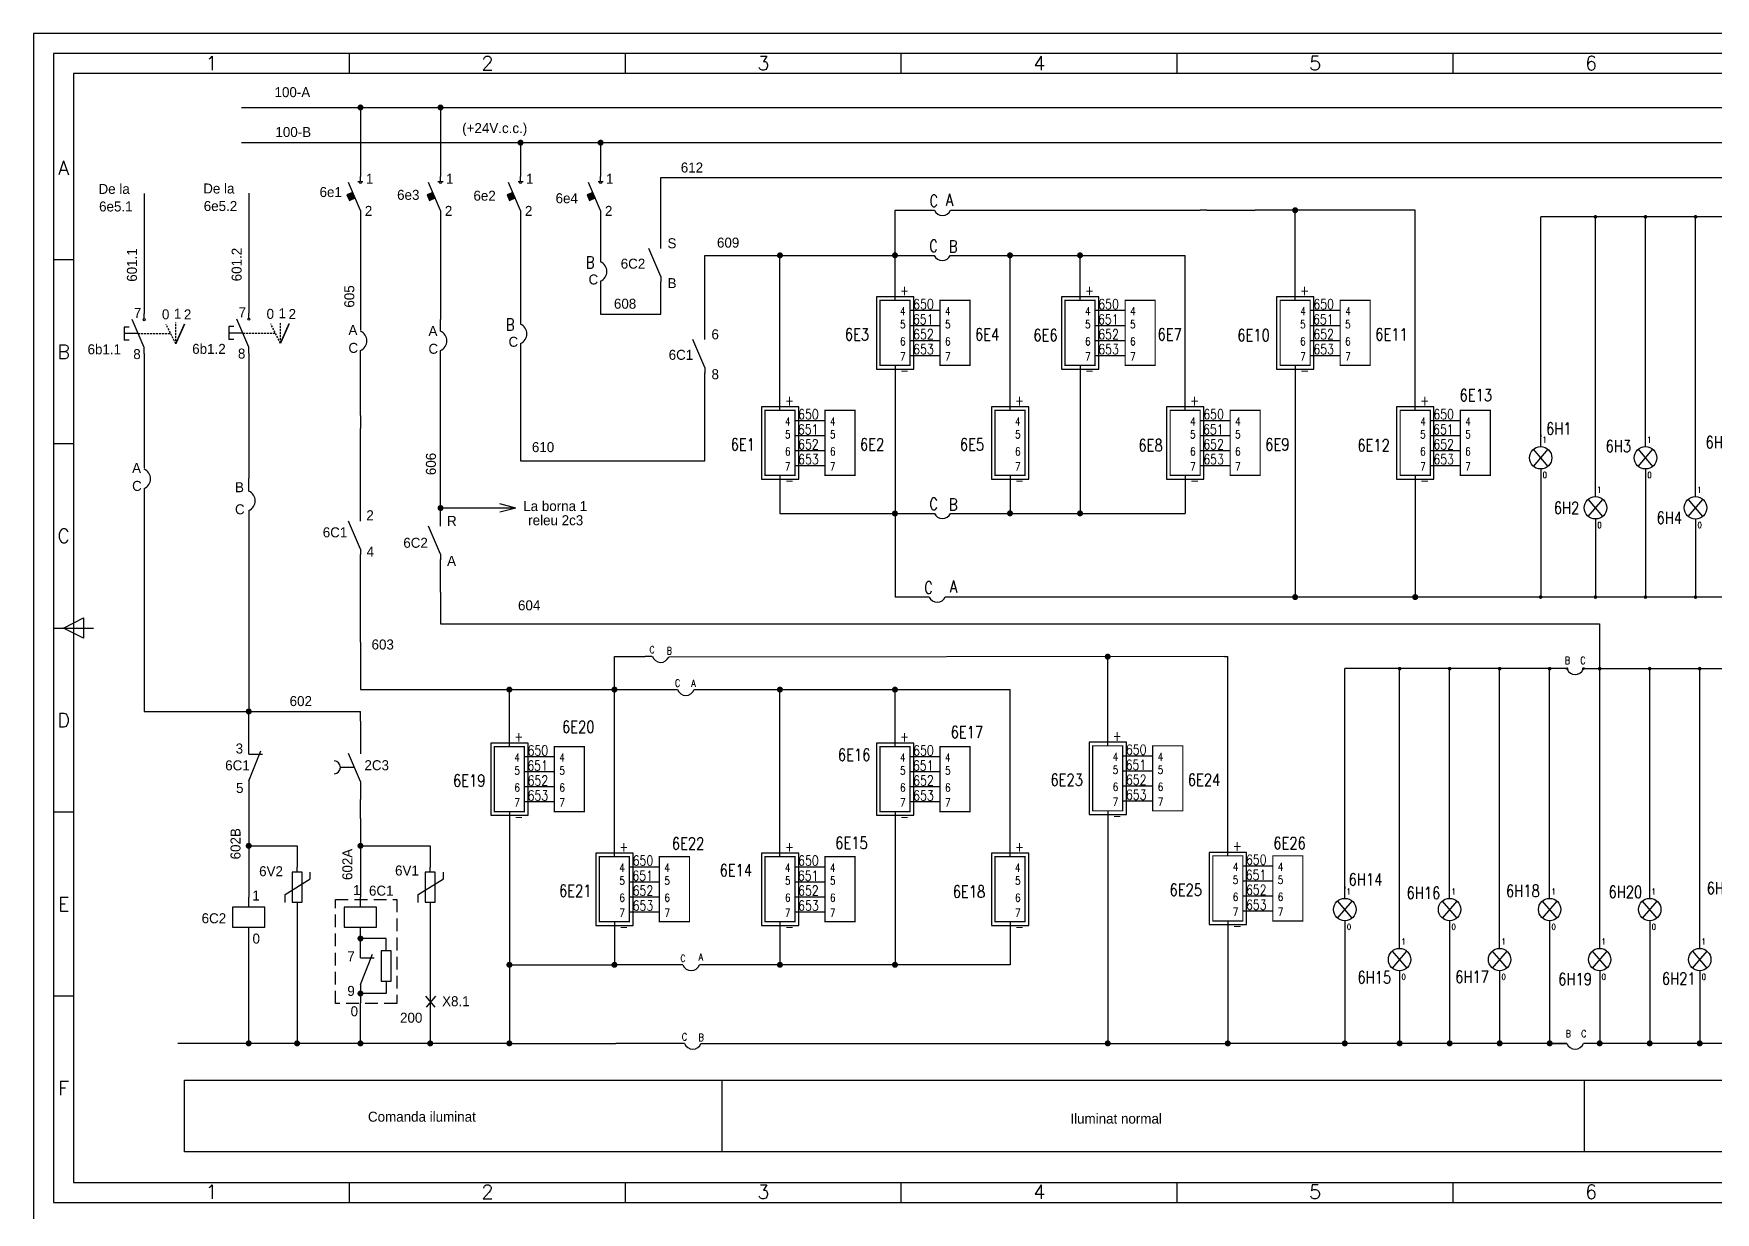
# Model space of a CAD drawing. Header units: millimetres. Extents: x 779 to 5457, y 14 to 905.
# Drawn here: x 779.1 to 1199.4, y 313.4 to 607.9 of the extents above; entities that cross this region are included whole.
import ezdxf
from ezdxf.enums import TextEntityAlignment as Align

# ---------------------------------------------------------------- set-up
doc = ezdxf.new("R2010")
doc.units = ezdxf.units.MM
doc.linetypes.add('DASHED', pattern=[0.75, 0.5, -0.25])
doc.linetypes.add('HIDDEN2', pattern=[4.7625, 3.175, -1.5875])
doc.styles.add('ISO', font='SIMPLEX.shx')
doc.styles.add('ROMANS', font='ROMANS.shx', dxfattribs={"width": 0.8})

# ---------------------------------------------------------------- blocks, each defined once
blk = doc.blocks.new('6a4')
at = {"color": 70}
for p, q in [((-1182.06, 287), (-1182.06, 292)), ((-1113.11, 287), (-1113.11, 292)), ((-1044.17, 287), (-1044.17, 292)), ((-975.22, 287), (-975.22, 292)), ((-906.28, 287), (-906.28, 292)), ((-1251, 240.5), (-1256, 240.5)), ((-1251, 194.5), (-1256, 194.5)), ((-1256, 148.5), (-1246, 148.5)), ((-1253.5, 148.5), (-1248.5, 151)), ((-1248.5, 146), (-1253.5, 148.5)), ((-1248.5, 151), (-1248.5, 146)), ((-1251, 102.5), (-1256, 102.5)), ((-1251, 56.5), (-1256, 56.5)), ((-1182.06, 5), (-1182.06, 10)), ((-1113.11, 5), (-1113.11, 10)), ((-1044.17, 5), (-1044.17, 10)), ((-975.22, 5), (-975.22, 10)), ((-906.28, 5), (-906.28, 10))]:
    blk.add_line(p, q, dxfattribs=at)
at = {"color": 240}
for points in [[(0, 0), (0, 297), (-1261, 297), (-1261, 0)], [(-5, 5), (-5, 292), (-1256, 292), (-1256, 5)]]:
    blk.add_lwpolyline(points, close=True, dxfattribs=at)
at = {"color": 70}
blk.add_lwpolyline([(-1251, 287), (-1251, 10), (-10, 10), (-10, 287)], close=True, dxfattribs=at)
at = {"color": 50, "style": 'ISO'}
for s, p in [('1', (-1216.53, 289.59)), ('2', (-1147.58, 289.59)), ('3', (-1078.64, 289.59)), ('4', (-1009.7, 289.59)), ('5', (-940.75, 289.59)), ('6', (-871.81, 289.59)), ('A', (-1253.5, 263.5)), ('B', (-1253.5, 217.5)), ('C', (-1253.5, 171.5)), ('D', (-1253.5, 125.5)), ('E', (-1253.5, 79.5)), ('F', (-1253.5, 33.5)), ('1', (-1216.53, 7.59)), ('2', (-1147.58, 7.59)), ('3', (-1078.64, 7.59)), ('4', (-1009.7, 7.59)), ('5', (-940.75, 7.59)), ('6', (-871.81, 7.59))]:
    blk.add_text(s, height=3.5, dxfattribs=at).set_placement(p, align=Align.MIDDLE)
blk = doc.blocks.new('BILUTA')
at = {"linetype": 'Continuous', "flags": 128}
blk.add_lwpolyline([(-0.225, 0, 0.45, 0.45, 1), (0.225, 0, 0.45, 0.45, 1)], format="xyseb", close=True, dxfattribs=at)

msp = doc.modelspace()

# ---------------------------------------------------------------- linework, layer by layer
at = {"color": 1}
for p, q in [((831.09, 589.49), (1304.25, 589.49)), ((860.79, 589.49), (860.79, 572.27)), ((880.79, 589.49), (880.79, 572.27)), ((831.03, 580.7), (1148.1, 580.7)), ((900.79, 580.7), (900.79, 572.27)), ((920.79, 580.7), (920.79, 572.27)), ((1148.1, 580.7), (1280.72, 580.7)), ((860.79, 571.02), (860.79, 572.27)), ((880.79, 571.02), (880.79, 572.27)), ((900.79, 571.02), (900.79, 572.27)), ((920.79, 571.02), (920.79, 572.27)), ((935.88, 572), (1148.1, 572)), ((935.88, 564.02), (935.88, 572)), ((1148.1, 572), (1206.91, 572)), ((806.74, 568), (806.74, 538)), ((832.89, 568.12), (832.89, 538.12)), ((860.79, 563.77), (857.79, 570.77)), ((860.16, 571.02), (861.42, 571.02)), ((880.79, 563.77), (877.79, 570.77)), ((880.16, 571.02), (881.42, 571.02)), ((900.79, 563.77), (897.79, 570.77)), ((900.16, 571.02), (901.42, 571.02)), ((920.79, 563.77), (917.79, 570.77)), ((920.16, 571.02), (921.42, 571.02)), ((860.79, 563.77), (860.79, 562.27)), ((880.79, 563.77), (880.79, 562.27)), ((900.79, 563.77), (900.79, 562.27)), ((920.79, 563.77), (920.79, 562.27)), ((935.88, 555.89), (935.88, 564.02)), ((994.37, 552.91), (994.42, 563.8)), ((994.42, 563.8), (1004.23, 563.8)), ((1008.23, 563.81), (1023.18, 563.81)), ((1023.18, 563.81), (1036.69, 563.81)), ((1036.69, 563.81), (1070.62, 563.81)), ((1072.31, 563.81), (1070.62, 563.81)), ((1072.31, 563.81), (1076.69, 563.81)), ((1076.69, 563.81), (1084.37, 563.81)), ((1124.37, 563.81), (1084.37, 563.81)), ((1094.37, 541.31), (1094.37, 563.81)), ((1124.37, 513.81), (1124.37, 563.81)), ((860.79, 562.27), (860.79, 533.82)), ((880.79, 562.27), (880.79, 536.53)), ((900.79, 562.27), (900.79, 535.34)), ((920.79, 562.27), (920.79, 550.92)), ((1209.41, 562.17), (1155.72, 562.17)), ((1155.72, 507.17), (1155.72, 562.17)), ((1169.41, 494.67), (1169.41, 562.17)), ((1181.91, 507.17), (1181.91, 562.17)), ((1194.41, 494.67), (1194.41, 562.17)), ((935.88, 554.25), (935.88, 555.89)), ((935.88, 547.27), (932.88, 554.27)), ((946.87, 552.54), (1004.17, 552.54)), ((946.87, 541.26), (946.87, 552.54)), ((965.62, 513.81), (965.62, 552.54)), ((994.37, 541.31), (994.37, 552.54)), ((1008.17, 552.55), (1066.87, 552.55)), ((1023.12, 513.81), (1023.12, 552.55)), ((1040.62, 541.31), (1040.62, 552.55)), ((1066.87, 513.81), (1066.87, 552.55)), ((935.88, 547.27), (935.88, 545.89)), ((920.79, 546.12), (920.79, 537.81)), ((935.88, 537.81), (935.88, 545.93)), ((806.74, 536.75), (806.74, 538)), ((832.89, 536.87), (832.89, 538.12)), ((946.87, 533.13), (946.87, 541.26)), ((998.12, 538.81), (1005.62, 538.81)), ((1044.37, 538.81), (1051.87, 538.81)), ((1098.12, 538.81), (1105.62, 538.81)), ((801.74, 534.62), (801.74, 531.39)), ((802.99, 534.62), (801.74, 534.62)), ((806.74, 529.5), (803.74, 536.5)), ((829.14, 534.73), (827.89, 534.73)), ((827.89, 534.73), (827.89, 531.5)), ((832.89, 529.62), (829.89, 536.62)), ((880.79, 533.59), (880.79, 536.53)), ((920.79, 537.81), (935.88, 537.81)), ((998.12, 535.06), (1005.62, 535.06)), ((1044.37, 535.06), (1051.87, 535.06)), ((1098.12, 535.06), (1105.62, 535.06)), ((805.24, 533), (801.74, 533)), ((802.99, 531.39), (801.74, 531.39)), ((831.39, 533.12), (827.89, 533.12)), ((829.14, 531.5), (827.89, 531.5)), ((832.89, 528.12), (832.89, 529.62)), ((900.79, 530.54), (900.79, 501.23)), ((946.87, 524.51), (943.87, 531.51)), ((946.87, 531.5), (946.87, 533.13)), ((998.12, 531.31), (1005.62, 531.31)), ((1044.37, 531.31), (1051.87, 531.31)), ((1098.12, 531.31), (1105.62, 531.31)), ((806.74, 528), (806.74, 529.5)), ((806.74, 528), (806.74, 499.34)), ((832.89, 528.12), (832.89, 496.88)), ((860.79, 525.52), (860.79, 528.79)), ((860.79, 520.72), (860.79, 525.52)), ((880.79, 525.52), (880.79, 528.79)), ((880.79, 520.72), (880.79, 525.52)), ((998.12, 527.56), (1005.62, 527.56)), ((1044.37, 527.56), (1051.87, 527.56)), ((1098.12, 527.56), (1105.62, 527.56)), ((946.87, 524.51), (946.87, 523.13)), ((946.87, 515.05), (946.87, 523.18)), ((994.37, 525.06), (994.37, 467.17)), ((1040.62, 525.06), (1040.62, 488.08)), ((1094.37, 525.06), (1094.37, 467.17)), ((860.79, 517.44), (860.79, 520.72)), ((860.79, 512.56), (860.79, 519.08)), ((880.79, 517.44), (880.79, 520.72)), ((880.79, 511.11), (880.79, 517.44)), ((946.87, 501.23), (946.87, 515.05)), ((860.79, 512.56), (860.79, 509.3)), ((860.79, 495.9), (860.79, 509.3)), ((880.79, 504.15), (880.79, 511.11)), ((969.37, 511.31), (976.87, 511.31)), ((1070.62, 511.31), (1078.12, 511.31)), ((1128.12, 511.31), (1135.62, 511.31)), ((969.37, 507.56), (976.87, 507.56)), ((1070.62, 507.56), (1078.12, 507.56)), ((1128.12, 507.56), (1135.62, 507.56)), ((1155.72, 507.71), (1155.72, 507.17)), ((1155.72, 504.77), (1155.72, 507.17)), ((1181.91, 504.77), (1181.91, 507.17)), ((880.79, 494.63), (880.79, 504.15)), ((900.79, 501.23), (946.87, 501.23)), ((969.37, 503.81), (976.87, 503.81)), ((1070.62, 503.81), (1078.12, 503.81)), ((1128.12, 503.81), (1135.62, 503.81)), ((1153.88, 504.08), (1157.5, 499.81)), ((1153.93, 499.82), (1157.57, 504.08)), ((1180.06, 504.08), (1183.68, 499.81)), ((1180.11, 499.82), (1183.75, 504.08)), ((832.89, 493.61), (832.89, 496.88)), ((860.79, 487.77), (860.79, 495.9)), ((965.62, 497.56), (965.62, 488.05)), ((969.37, 500.06), (976.87, 500.06)), ((1023.12, 497.56), (1023.12, 488.08)), ((1066.87, 497.56), (1066.87, 488.08)), ((1070.62, 500.06), (1078.12, 500.06)), ((1124.37, 497.56), (1124.37, 467.17)), ((1128.12, 500.06), (1135.62, 500.06)), ((1155.72, 499.17), (1155.72, 497.17)), ((1155.72, 497.19), (1155.72, 467.05)), ((1181.91, 499.17), (1181.91, 497.17)), ((1181.91, 497.17), (1181.91, 467.17)), ((806.74, 494.31), (806.74, 438.59)), ((880.79, 486.51), (880.79, 494.63)), ((1169.41, 492.28), (1169.41, 494.67)), ((1194.41, 492.27), (1194.41, 494.67)), ((832.89, 488.81), (832.89, 438.96)), ((860.79, 486.13), (860.79, 487.77)), ((899.65, 489.42), (880.79, 489.42)), ((899.65, 489.42), (895.63, 490.47)), ((899.65, 489.42), (895.63, 488.37)), ((965.62, 488.05), (1004.23, 488.05)), ((1008.22, 488.08), (1066.87, 488.08)), ((1167.56, 491.58), (1171.18, 487.31)), ((1167.61, 487.32), (1171.25, 491.58)), ((1192.56, 491.58), (1196.18, 487.31)), ((1192.61, 487.32), (1196.25, 491.58)), ((860.79, 479.15), (857.79, 486.15)), ((880.79, 477.89), (877.79, 484.89)), ((880.79, 484.87), (880.79, 486.51)), ((1169.41, 486.68), (1169.41, 484.67)), ((1169.41, 484.67), (1169.41, 467.17)), ((1194.41, 486.67), (1194.41, 484.67)), ((1194.41, 484.67), (1194.41, 467.17)), ((860.79, 479.15), (860.79, 477.77)), ((860.79, 469.69), (860.79, 477.81)), ((880.79, 477.89), (880.79, 476.51)), ((880.79, 468.42), (880.79, 476.55)), ((860.79, 455.94), (860.79, 469.69)), ((880.79, 468.42), (880.79, 460.5)), ((1002.92, 467.17), (994.37, 467.17)), ((1148.1, 467.17), (1006.91, 467.17)), ((1209.41, 467.17), (1148.1, 467.17)), ((880.79, 460.5), (1047.94, 460.5)), ((1047.94, 460.5), (1148.1, 460.5)), ((1148.1, 460.5), (1170.43, 460.5)), ((1170.43, 460.5), (1170.43, 449.28)), ((860.79, 455.94), (860.79, 444.05)), ((924.25, 402.31), (924.25, 452.31)), ((924.25, 452.31), (931.95, 452.31)), ((933.64, 452.31), (931.95, 452.31)), ((933.64, 452.31), (933.76, 452.31)), ((1076.69, 452.31), (937.82, 452.17)), ((1047.53, 430.01), (1047.53, 452.51)), ((1076.69, 452.31), (1077.53, 452.31)), ((1077.53, 402.51), (1077.53, 452.31)), ((1106.78, 394.28), (1106.78, 449.28)), ((1160.46, 449.28), (1106.78, 449.28)), ((1120.46, 381.78), (1120.46, 449.28)), ((1132.96, 394.28), (1132.96, 449.28)), ((1145.46, 381.78), (1145.46, 449.28)), ((1157.96, 394.28), (1157.96, 449.28)), ((1162.15, 449.28), (1160.46, 449.28)), ((1162.13, 449.53), (1162.53, 449.07)), ((1162.13, 449.07), (1162.51, 449.51)), ((1166.56, 449.53), (1166.15, 449.07)), ((1166.56, 449.07), (1166.17, 449.51)), ((1166.53, 449.28), (1170.46, 449.28)), ((1170.46, 449.28), (1210.46, 449.28)), ((1170.46, 381.78), (1170.46, 449.28)), ((1182.96, 394.28), (1182.96, 449.28)), ((1195.46, 381.78), (1195.46, 449.28)), ((860.79, 444.05), (891.57, 444.05)), ((891.57, 444.05), (940.02, 444.05)), ((898, 429.81), (898, 444.05)), ((944.15, 444.05), (1023.12, 444.05)), ((965.62, 402.31), (965.62, 444.05)), ((994.37, 429.81), (994.37, 444.05)), ((1023.12, 402.31), (1023.12, 444.05)), ((806.74, 438.59), (860.79, 438.59)), ((832.86, 427.9), (832.86, 438.22)), ((860.79, 436.17), (860.79, 438.59)), ((860.79, 436.17), (860.79, 427.96)), ((832.86, 421.24), (835.86, 428.74)), ((859.29, 424.61), (855.79, 424.61)), ((860.79, 421.12), (857.79, 428.12)), ((901.75, 427.31), (909.25, 427.31)), ((998.12, 427.31), (1005.62, 427.31)), ((1051.28, 427.51), (1058.78, 427.51)), ((832.86, 421.24), (832.86, 419.74)), ((860.79, 421.12), (860.79, 419.74)), ((901.75, 423.56), (909.25, 423.56)), ((998.12, 423.56), (1005.62, 423.56)), ((1051.28, 423.76), (1058.78, 423.76)), ((832.86, 419.74), (832.86, 413.49)), ((860.79, 419.74), (860.79, 416.61)), ((860.79, 411.81), (860.79, 416.61)), ((901.75, 419.81), (909.25, 419.81)), ((901.75, 416.06), (909.25, 416.06)), ((998.12, 419.81), (1005.62, 419.81)), ((998.12, 416.06), (1005.62, 416.06)), ((1051.28, 420.01), (1058.78, 420.01)), ((1051.28, 416.26), (1058.78, 416.26)), ((832.86, 413.49), (832.86, 395.98)), ((898, 413.56), (898, 355.66)), ((994.37, 413.56), (994.37, 375.29)), ((1047.53, 413.76), (1047.53, 355.86)), ((860.79, 411.81), (860.79, 395.98)), ((832.86, 405.02), (844.96, 405.02)), ((844.96, 405.02), (844.96, 399.7)), ((860.79, 405.02), (878.23, 405.02)), ((878.23, 405.02), (878.23, 399.7)), ((844.96, 398.45), (844.96, 399.7)), ((878.23, 398.45), (878.23, 399.7)), ((928, 399.81), (935.5, 399.81)), ((969.37, 399.81), (976.87, 399.81)), ((1081.28, 400.01), (1088.78, 400.01)), ((832.86, 395.98), (832.86, 392.23)), ((841.98, 392.86), (848.23, 396.81)), ((848.23, 396.81), (848.23, 398.46)), ((860.79, 395.98), (860.79, 392.23)), ((875.25, 392.86), (881.5, 396.81)), ((881.5, 396.81), (881.5, 398.46)), ((928, 396.06), (935.5, 396.06)), ((969.37, 396.06), (976.87, 396.06)), ((1081.28, 396.26), (1088.78, 396.26)), ((832.86, 389.73), (832.86, 392.23)), ((841.98, 390.89), (841.98, 392.86)), ((844.96, 390.95), (844.96, 355.66)), ((860.79, 389.73), (860.79, 392.23)), ((875.25, 390.89), (875.25, 392.86)), ((878.23, 390.95), (878.23, 355.66)), ((928, 392.31), (935.5, 392.31)), ((969.37, 392.31), (976.87, 392.31)), ((1081.28, 392.51), (1088.78, 392.51)), ((1104.93, 391.2), (1108.55, 386.93)), ((1104.98, 386.94), (1108.62, 391.19)), ((1106.77, 391.89), (1106.78, 394.28)), ((1106.78, 394.82), (1106.78, 394.28)), ((1131.12, 391.2), (1134.74, 386.93)), ((1131.17, 386.94), (1134.81, 391.19)), ((1132.96, 391.89), (1132.96, 394.28)), ((1156.12, 391.2), (1159.74, 386.93)), ((1156.17, 386.94), (1159.81, 391.19)), ((1157.96, 391.89), (1157.96, 394.28)), ((1181.12, 391.2), (1184.74, 386.93)), ((1181.17, 386.94), (1184.81, 391.19)), ((1182.96, 391.89), (1182.96, 394.28)), ((928, 388.56), (935.5, 388.56)), ((969.37, 388.56), (976.87, 388.56)), ((1081.28, 388.76), (1088.78, 388.76)), ((832.86, 355.66), (832.86, 384.73)), ((860.79, 378.91), (860.79, 384.73)), ((924.25, 386.06), (924.25, 375.29)), ((965.62, 386.06), (965.62, 375.29)), ((1023.12, 386.06), (1023.12, 375.29)), ((1077.53, 386.26), (1077.53, 355.66)), ((1106.77, 386.29), (1106.78, 384.28)), ((1106.78, 384.3), (1106.78, 355.66)), ((1132.96, 386.29), (1132.96, 384.28)), ((1132.96, 384.28), (1132.96, 355.66)), ((1157.96, 386.29), (1157.96, 384.28)), ((1157.96, 384.28), (1157.96, 355.66)), ((1182.96, 386.29), (1182.96, 384.28)), ((1182.96, 384.28), (1182.96, 355.66)), ((867.2, 381.86), (860.79, 381.86)), ((860.79, 377.07), (860.79, 378.91)), ((867.2, 378.74), (867.2, 381.86)), ((1118.62, 378.7), (1122.24, 374.43)), ((1118.67, 374.44), (1122.31, 378.69)), ((1120.46, 379.39), (1120.46, 381.78)), ((1143.62, 378.7), (1147.24, 374.43)), ((1143.67, 374.44), (1147.31, 378.69)), ((1145.46, 379.39), (1145.46, 381.78)), ((1168.62, 378.7), (1172.24, 374.43)), ((1168.67, 374.44), (1172.31, 378.69)), ((1170.46, 379.39), (1170.46, 381.78)), ((1193.62, 378.7), (1197.24, 374.43)), ((1193.67, 374.44), (1197.31, 378.69)), ((1195.46, 379.39), (1195.46, 381.78)), ((860.79, 370.41), (863.79, 377.91)), ((898, 375.29), (924.25, 375.29)), ((941.38, 375.29), (924.25, 375.29)), ((1023.12, 375.29), (945.5, 375.29)), ((860.79, 370.41), (860.79, 368.91)), ((867.2, 371.24), (867.2, 368.12)), ((1120.46, 373.79), (1120.46, 371.78)), ((1120.46, 371.78), (1120.46, 355.66)), ((1145.46, 373.79), (1145.46, 371.78)), ((1145.46, 371.78), (1145.46, 355.66)), ((1170.46, 373.79), (1170.46, 371.78)), ((1170.46, 371.78), (1170.46, 355.66)), ((1195.46, 373.79), (1195.46, 371.78)), ((1195.46, 371.78), (1195.46, 355.66)), ((860.79, 368.91), (860.79, 365.77)), ((867.2, 368.12), (860.79, 368.12)), ((860.79, 355.66), (860.79, 365.77)), ((877.06, 367.49), (879.4, 364.74)), ((879.53, 367.49), (877.18, 364.74)), ((898, 355.66), (815.17, 355.66)), ((898.38, 355.66), (924.63, 355.66)), ((941.75, 355.66), (924.63, 355.66)), ((945.88, 355.66), (1077.53, 355.66)), ((1162.26, 355.66), (1077.53, 355.66)), ((1157.96, 355.66), (1162.26, 355.66)), ((1212.26, 355.66), (1166.38, 355.66)), ((816.83, 346.49), (1743.49, 346.49)), ((816.83, 328.55), (816.83, 346.49)), ((951.11, 346.49), (951.11, 328.55)), ((1166.61, 346.49), (1166.61, 328.55)), ((1743.49, 328.55), (816.83, 328.55))]:
    msp.add_line(p, q, dxfattribs=at)
at = {"color": 1, "linetype": 'DASHED'}
for p, q in [((814.64, 530.47), (812.2, 535.3)), ((814.64, 530.47), (814.64, 535.76)), ((840.8, 530.58), (838.36, 535.42)), ((840.8, 530.58), (840.8, 535.87)), ((805.24, 533.01), (813.36, 533.01)), ((831.39, 533.12), (839.52, 533.13))]:
    msp.add_line(p, q, dxfattribs=at)
at = {"color": 1, "linetype": 'HIDDEN2'}
for p, q in [((854.58, 365.62), (854.58, 391.6)), ((854.58, 391.6), (869.92, 391.6)), ((869.92, 391.6), (869.92, 365.62)), ((869.92, 365.62), (854.58, 365.62))]:
    msp.add_line(p, q, dxfattribs=at)
at = {"color": 1, "const_width": 0.75}
for points in [[(860.42, 589.49, 1), (861.17, 589.49, 1)], [(880.42, 589.49, 1), (881.17, 589.49, 1)], [(900.42, 580.7, 1), (901.17, 580.7, 1)], [(920.42, 580.7, 1), (921.17, 580.7, 1)], [(1093.99, 563.81, 1), (1094.74, 563.81, 1)], [(965.24, 552.54, 1), (965.99, 552.54, 1)], [(993.99, 552.54, 1), (994.74, 552.54, 1)], [(1022.74, 552.55, 1), (1023.49, 552.55, 1)], [(1040.24, 552.55, 1), (1040.99, 552.55, 1)], [(880.42, 489.42, 1), (881.17, 489.42, 1)], [(993.99, 488.05, 1), (994.74, 488.05, 1)], [(1022.74, 488.08, 1), (1023.49, 488.08, 1)], [(1040.24, 488.08, 1), (1040.99, 488.08, 1)], [(1093.99, 467.17, 1), (1094.74, 467.17, 1)], [(1123.99, 467.17, 1), (1124.74, 467.17, 1)], [(1047.15, 452.28, 1), (1047.9, 452.28, 1)], [(897.63, 444.05, 1), (898.38, 444.05, 1)], [(923.88, 444.05, 1), (924.63, 444.05, 1)], [(965.24, 444.05, 1), (965.99, 444.05, 1)], [(993.99, 444.05, 1), (994.74, 444.05, 1)], [(832.49, 438.59, 1), (833.24, 438.59, 1)], [(832.49, 405.02, 1), (833.24, 405.02, 1)], [(860.41, 405.02, 1), (861.16, 405.02, 1)], [(860.41, 381.86, 1), (861.16, 381.86, 1)], [(897.63, 375.29, 1), (898.38, 375.29, 1)], [(923.88, 375.29, 1), (924.63, 375.29, 1)], [(965.24, 375.29, 1), (965.99, 375.29, 1)], [(993.99, 375.29, 1), (994.74, 375.29, 1)], [(860.41, 368.12, -1), (861.16, 368.12, -1)], [(832.49, 355.66, 1), (833.24, 355.66, 1)], [(844.58, 355.66, 1), (845.33, 355.66, 1)], [(860.41, 355.66, 1), (861.16, 355.66, 1)], [(877.85, 355.66, 1), (878.6, 355.66, 1)], [(897.63, 355.66, 1), (898.38, 355.66, 1)], [(1047.15, 355.66, 1), (1047.9, 355.66, 1)], [(1077.15, 355.66, 1), (1077.9, 355.66, 1)], [(1106.4, 355.66, 1), (1107.15, 355.66, 1)], [(1120.09, 355.66, 1), (1120.84, 355.66, 1)], [(1132.59, 355.66, 1), (1133.34, 355.66, 1)], [(1145.09, 355.66, 1), (1145.84, 355.66, 1)], [(1157.59, 355.66, 1), (1158.34, 355.66, 1)], [(1170.09, 355.66, 1), (1170.84, 355.66, 1)], [(1182.59, 355.66, 1), (1183.34, 355.66, 1)], [(1195.09, 355.66, 1), (1195.84, 355.66, 1)]]:
    msp.add_lwpolyline(points, format="xyb", close=True, dxfattribs=at)
at = {"color": 1, "flags": 128}
for points in [[(859.47, 566.88), (858.84, 568.29), (857.42, 567.66), (858.06, 566.25)], [(879.47, 566.88), (878.84, 568.29), (877.42, 567.66), (878.06, 566.25)], [(899.47, 566.88), (898.84, 568.29), (897.42, 567.66), (898.06, 566.25)], [(919.47, 566.88), (918.84, 568.29), (917.42, 567.66), (918.06, 566.25)], [(999.05, 524.15), (999.05, 542.18), (989.72, 542.18), (989.72, 524.15)], [(1045.3, 524.15), (1045.3, 542.18), (1035.97, 542.18), (1035.97, 524.15)], [(1099.05, 524.15), (1099.05, 542.18), (1089.72, 542.18), (1089.72, 524.15)], [(970.3, 496.65), (970.3, 514.68), (960.97, 514.68), (960.97, 496.65)], [(1027.8, 496.65), (1027.8, 514.68), (1018.47, 514.68), (1018.47, 496.65)], [(1071.55, 496.65), (1071.55, 514.68), (1062.22, 514.68), (1062.22, 496.65)], [(1129.05, 496.65), (1129.05, 514.68), (1119.72, 514.68), (1119.72, 496.65)], [(902.69, 412.65), (902.69, 430.68), (893.36, 430.68), (893.36, 412.65)], [(999.05, 412.65), (999.05, 430.68), (989.72, 430.68), (989.72, 412.65)], [(1052.22, 412.84), (1052.22, 430.88), (1042.89, 430.88), (1042.89, 412.84)], [(928.94, 385.15), (928.94, 403.18), (919.61, 403.18), (919.61, 385.15)], [(970.3, 385.15), (970.3, 403.18), (960.97, 403.18), (960.97, 385.15)], [(1027.8, 385.15), (1027.8, 403.18), (1018.47, 403.18), (1018.47, 385.15)], [(1082.22, 385.34), (1082.22, 403.38), (1072.89, 403.38), (1072.89, 385.34)], [(846.21, 390.95), (846.21, 398.45), (843.71, 398.45), (843.71, 390.95)], [(879.48, 390.95), (879.48, 398.45), (876.98, 398.45), (876.98, 390.95)], [(836.91, 384.73), (836.91, 389.73), (828.81, 389.73), (828.81, 384.73)], [(864.84, 384.73), (864.84, 389.73), (856.74, 389.73), (856.74, 384.73)], [(868.45, 371.24), (868.45, 378.74), (865.95, 378.74), (865.95, 371.24)]]:
    msp.add_lwpolyline(points, close=True, dxfattribs=at)
at = {"color": 1, "const_width": 0.3, "flags": 128}
for points in [[(990.62, 541.31), (990.62, 525.06), (998.12, 525.06), (998.12, 541.31)], [(1005.62, 541.31), (1005.62, 525.06), (1013.12, 525.06), (1013.12, 541.31)], [(1036.87, 541.31), (1036.87, 525.06), (1044.37, 525.06), (1044.37, 541.31)], [(1051.87, 541.31), (1051.87, 525.06), (1059.37, 525.06), (1059.37, 541.31)], [(1090.62, 541.31), (1090.62, 525.06), (1098.12, 525.06), (1098.12, 541.31)], [(1105.62, 541.31), (1105.62, 525.06), (1113.12, 525.06), (1113.12, 541.31)], [(961.87, 513.81), (961.87, 497.56), (969.37, 497.56), (969.37, 513.81)], [(976.87, 513.81), (976.87, 497.56), (984.37, 497.56), (984.37, 513.81)], [(1019.37, 513.81), (1019.37, 497.56), (1026.87, 497.56), (1026.87, 513.81)], [(1063.12, 513.81), (1063.12, 497.56), (1070.62, 497.56), (1070.62, 513.81)], [(1078.12, 513.81), (1078.12, 497.56), (1085.62, 497.56), (1085.62, 513.81)], [(1120.62, 513.81), (1120.62, 497.56), (1128.12, 497.56), (1128.12, 513.81)], [(1135.62, 513.81), (1135.62, 497.56), (1143.12, 497.56), (1143.12, 513.81)], [(894.25, 429.81), (894.25, 413.56), (901.75, 413.56), (901.75, 429.81)], [(909.25, 429.81), (909.25, 413.56), (916.75, 413.56), (916.75, 429.81)], [(990.62, 429.81), (990.62, 413.56), (998.12, 413.56), (998.12, 429.81)], [(1005.62, 429.81), (1005.62, 413.56), (1013.12, 413.56), (1013.12, 429.81)], [(1043.78, 430.01), (1043.78, 413.76), (1051.28, 413.76), (1051.28, 430.01)], [(1058.78, 430.01), (1058.78, 413.76), (1066.28, 413.76), (1066.28, 430.01)], [(920.5, 402.31), (920.5, 386.06), (928, 386.06), (928, 402.31)], [(935.5, 402.31), (935.5, 386.06), (943, 386.06), (943, 402.31)], [(961.87, 402.31), (961.87, 386.06), (969.37, 386.06), (969.37, 402.31)], [(976.87, 402.31), (976.87, 386.06), (984.37, 386.06), (984.37, 402.31)], [(1019.37, 402.31), (1019.37, 386.06), (1026.87, 386.06), (1026.87, 402.31)], [(1073.78, 402.51), (1073.78, 386.26), (1081.28, 386.26), (1081.28, 402.51)], [(1088.78, 402.51), (1088.78, 386.26), (1096.28, 386.26), (1096.28, 402.51)]]:
    msp.add_lwpolyline(points, close=True, dxfattribs=at)
at = {"color": 1, "const_width": 0.4, "flags": 128}
for points in [[(814.64, 530.47), (816.85, 535.42)], [(840.8, 530.58), (843, 535.53)]]:
    msp.add_lwpolyline(points, dxfattribs=at)
at = {"color": 1, "flags": 128}
for points in [[(832.86, 427.9), (836.28, 427.9)], [(860.79, 377.07), (864.2, 377.07)]]:
    msp.add_lwpolyline(points, dxfattribs=at)
at = {"color": 1}
for centre, radius in [((860.79, 570.74), 0.273), ((880.79, 570.74), 0.273), ((900.79, 570.74), 0.273), ((920.79, 570.74), 0.273), ((806.74, 536.48), 0.273), ((832.89, 536.59), 0.273), ((1155.72, 501.97), 2.8), ((1181.91, 501.97), 2.8), ((1169.41, 489.48), 2.8), ((1194.41, 489.47), 2.8), ((1162.3, 449.28), 0.152), ((1166.38, 449.28), 0.152), ((1106.77, 389.09), 2.8), ((1132.96, 389.09), 2.8), ((1157.96, 389.09), 2.8), ((1182.96, 389.09), 2.8), ((1120.46, 376.59), 2.8), ((1145.46, 376.59), 2.8), ((1170.46, 376.59), 2.8), ((1195.46, 376.59), 2.8)]:
    msp.add_circle(centre, radius, dxfattribs=at)
for centre, radius, start, end in [((1006.23, 564.68), 2.18, 203.689, 336.5614), ((919.75, 548.52), 2.62, 293.5091, 66.4909), ((1006.17, 553.41), 2.18, 203.689, 336.5614), ((899.75, 532.94), 2.62, 293.5091, 66.4909), ((859.75, 531.19), 2.62, 293.5091, 66.4909), ((879.75, 531.19), 2.62, 293.5091, 66.4909), ((805.69, 496.71), 2.62, 293.5091, 66.4909), ((831.85, 491.21), 2.62, 293.5091, 66.4909), ((1006.22, 488.95), 2.18, 203.689, 336.5614), ((1004.92, 468.06), 2.18, 203.689, 336.5614), ((935.82, 453.04), 2.18, 199.5368, 336.5614), ((1164.32, 450.01), 2.18, 203.689, 336.5614), ((942.09, 444.77), 2.18, 199.2151, 340.7849), ((854.18, 424.61), 1.61, 272.3862, 87.6138), ((943.44, 376.01), 2.18, 199.2151, 340.7849), ((943.82, 356.38), 2.18, 199.2151, 340.7849), ((1164.32, 356.38), 2.18, 199.2151, 340.7849)]:
    msp.add_arc(centre, radius, start, end, dxfattribs=at)
for points in [[(858.06, 566.25), (857.42, 567.66), (859.47, 566.88), (858.84, 568.29)], [(878.06, 566.25), (877.42, 567.66), (879.47, 566.88), (878.84, 568.29)], [(898.06, 566.25), (897.42, 567.66), (899.47, 566.88), (898.84, 568.29)], [(918.06, 566.25), (917.42, 567.66), (919.47, 566.88), (918.84, 568.29)]]:
    msp.add_solid(points, dxfattribs=at)

# ---------------------------------------------------------------- block references
for name, p in [('6a4', (2040.12, 310.94)), ('BILUTA', (1169.41, 562.17)), ('BILUTA', (1181.91, 562.17)), ('BILUTA', (1194.41, 562.17)), ('BILUTA', (1155.72, 467.17)), ('BILUTA', (1169.41, 467.17)), ('BILUTA', (1181.91, 467.17)), ('BILUTA', (1194.41, 467.17)), ('BILUTA', (1120.46, 449.28)), ('BILUTA', (1132.96, 449.28)), ('BILUTA', (1145.46, 449.28)), ('BILUTA', (1157.96, 449.28)), ('BILUTA', (1170.46, 449.28)), ('BILUTA', (1182.96, 449.28)), ('BILUTA', (1195.46, 449.28))]:
    msp.add_blockref(name, p, dxfattribs=at)

# ---------------------------------------------------------------- texts
for s, p in [('100-A', (839.32, 592.07)), ('100-B', (839.54, 582.11)), ('(+24V.c.c.)', (886.21, 583.09)), ('612', (940.84, 573.24)), ('1', (862.16, 570.42)), ('1', (882.16, 570.42)), ('1', (902.16, 570.42)), ('1', (922.16, 570.42)), ('De la', (795.34, 567.89)), ('De la', (821.5, 568)), ('6e1', (850.57, 567.11)), ('6e3', (869.95, 566.41)), ('6e2', (889.03, 566.2)), ('6e4', (909.55, 565.57)), ('6e5.1', (795.48, 563.51)), ('6e5.2', (821.63, 563.62)), ('2', (861.88, 562.4)), ('2', (881.88, 562.4)), ('2', (901.88, 562.4)), ('2', (921.88, 562.4)), ('S', (937.52, 554.32)), ('609', (949.88, 554.48)), ('6C2', (925.83, 549.22)), ('C', (917.79, 545.27)), ('B', (937.54, 544.35)), ('7', (804.17, 536.93)), ('0', (811.18, 536.56)), ('1', (814.15, 536.72)), ('2', (816.67, 536.54)), ('7', (830.33, 537.05)), ('0', (837.33, 536.67)), ('1', (840.31, 536.83)), ('2', (842.83, 536.65)), ('608', (924.13, 539.21)), ('A', (857.79, 532.66)), ('A', (877.79, 532.42)), ('6', (948.5, 531.57)), ('6b1.1', (792.59, 527.82)), ('6b1.2', (818.75, 527.93)), ('C', (857.79, 528.18)), ('C', (877.79, 527.95)), ('C', (897.79, 529.7)), ('8', (804.02, 526.63)), ('8', (830.17, 526.75)), ('6C1', (937.81, 526.44)), ('8', (948.52, 521.59)), ('610', (903.63, 503.38)), ('A', (803.73, 498.17)), ('C', (803.73, 493.69)), ('B', (829.44, 493.36)), ('C', (829.44, 487.85)), ('2', (862.26, 486.36)), ('La borna 1', (901.47, 488.66)), ('releu 2c3', (902.71, 485.12)), ('6C1', (851.37, 482.09)), ('R', (882.42, 484.94)), ('4', (862.32, 477.25)), ('6C2', (871.5, 479.48)), ('A', (882.44, 474.97)), ('604', (900.16, 463.85)), ('603', (863.56, 454.07)), ('602', (843.09, 439.93)), ('3', (829.61, 428.08)), ('6C1', (826.99, 423.87)), ('2C3', (861.79, 423.91)), ('5', (829.7, 418.21)), ('6V2', (835.47, 397.42)), ('6V1', (869.44, 397.6)), ('1', (858.96, 392.71)), ('6C1', (862.92, 392.57)), ('1', (833.77, 391.35)), ('6C2', (821.1, 385.67)), ('0', (833.82, 380.59)), ('7', (857.51, 376.14)), ('9', (857.51, 367.52)), ('X8.1', (881.19, 364.94)), ('0', (858.33, 362.43)), ('200', (870.68, 360.82)), ('Comanda iluminat', (862.67, 336.09)), ('Iluminat normal', (1038.2, 335.61))]:
    msp.add_text(s, height=2.5, dxfattribs=at).set_placement(p)
at = {"color": 1, "style": 'ROMANS', "width": 0.8}
for s, height, p in [('C', 3, (1002.98, 564.66)), ('A', 3, (1007.08, 564.91)), ('C', 3, (1002.92, 553.39)), ('B', 3, (1007.8, 553.29)), ('B', 3, (917.13, 549.3)), ('4', 2, (995.62, 537.56)), ('4', 2, (1006.87, 537.56)), ('4', 2, (1041.87, 537.56)), ('4', 2, (1053.12, 537.56)), ('4', 2, (1095.62, 537.56)), ('4', 2, (1106.87, 537.56)), ('B', 3, (897.13, 533.73)), ('5', 2, (995.62, 534.32)), ('5', 2, (1006.87, 534.32)), ('5', 2, (1041.87, 534.32)), ('5', 2, (1053.12, 534.32)), ('5', 2, (1095.62, 534.32)), ('5', 2, (1106.87, 534.32)), ('6', 2, (995.62, 530.06)), ('6', 2, (1006.87, 530.06)), ('6', 2, (1041.87, 530.06)), ('6', 2, (1053.12, 530.06)), ('6', 2, (1095.62, 530.06)), ('6', 2, (1106.87, 530.06)), ('7', 2, (995.62, 526.31)), ('7', 2, (1006.87, 526.31)), ('7', 2, (1041.87, 526.31)), ('7', 2, (1053.12, 526.31)), ('7', 2, (1095.62, 526.31)), ('7', 2, (1106.87, 526.31)), ('4', 2, (966.87, 510.06)), ('5', 2, (966.87, 506.82)), ('4', 2, (978.12, 510.06)), ('5', 2, (978.12, 506.82)), ('4', 2, (1024.37, 510.06)), ('5', 2, (1024.37, 506.82)), ('4', 2, (1068.12, 510.06)), ('5', 2, (1068.12, 506.82)), ('4', 2, (1079.37, 510.06)), ('5', 2, (1079.37, 506.82)), ('4', 2, (1125.62, 510.06)), ('5', 2, (1125.62, 506.82)), ('4', 2, (1136.87, 510.06)), ('5', 2, (1136.87, 506.82)), ('6', 2, (966.87, 502.56)), ('6', 2, (978.12, 502.56)), ('6', 2, (1024.37, 502.56)), ('6', 2, (1068.12, 502.56)), ('6', 2, (1079.37, 502.56)), ('6', 2, (1125.62, 502.56)), ('6', 2, (1136.87, 502.56)), ('7', 2, (966.87, 498.81)), ('7', 2, (978.12, 498.81)), ('7', 2, (1024.37, 498.81)), ('7', 2, (1068.12, 498.81)), ('7', 2, (1079.37, 498.81)), ('7', 2, (1125.62, 498.81)), ('7', 2, (1136.87, 498.81)), ('C', 3, (1002.97, 488.93)), ('B', 3, (1007.85, 488.82)), ('C', 3, (1001.66, 468.04)), ('A', 3, (1008.08, 468.27)), ('C', 1.8, (933.01, 453.14)), ('B', 1.8, (937.34, 452.86)), ('B', 1.8, (1161.76, 450.44)), ('C', 1.8, (1165.63, 450.44)), ('C', 1.8, (939.39, 444.78)), ('A', 1.8, (943.48, 444.73)), ('4', 2, (899.25, 426.06)), ('5', 2, (899.25, 422.82)), ('4', 2, (910.5, 426.06)), ('5', 2, (910.5, 422.82)), ('4', 2, (995.62, 426.06)), ('5', 2, (995.62, 422.82)), ('4', 2, (1006.87, 426.06)), ('5', 2, (1006.87, 422.82)), ('4', 2, (1048.78, 426.26)), ('5', 2, (1048.78, 423.02)), ('4', 2, (1060.03, 426.26)), ('5', 2, (1060.03, 423.02)), ('6', 2, (899.25, 418.56)), ('6', 2, (910.5, 418.56)), ('6', 2, (995.62, 418.56)), ('6', 2, (1006.87, 418.56)), ('6', 2, (1048.78, 418.76)), ('6', 2, (1060.03, 418.76)), ('7', 2, (899.25, 414.81)), ('7', 2, (910.5, 414.81)), ('7', 2, (995.62, 414.81)), ('7', 2, (1006.87, 414.81)), ('7', 2, (1048.78, 415.01)), ('7', 2, (1060.03, 415.01)), ('4', 2, (925.5, 398.56)), ('4', 2, (936.75, 398.56)), ('4', 2, (966.87, 398.56)), ('4', 2, (978.12, 398.56)), ('4', 2, (1024.37, 398.56)), ('4', 2, (1078.78, 398.76)), ('4', 2, (1090.03, 398.76)), ('5', 2, (925.5, 395.32)), ('5', 2, (936.75, 395.32)), ('5', 2, (966.87, 395.32)), ('5', 2, (978.12, 395.32)), ('5', 2, (1024.37, 395.32)), ('5', 2, (1078.78, 395.52)), ('5', 2, (1090.03, 395.52)), ('6', 2, (925.5, 391.06)), ('6', 2, (936.75, 391.06)), ('6', 2, (966.87, 391.06)), ('6', 2, (978.12, 391.06)), ('6', 2, (1024.37, 391.06)), ('6', 2, (1078.78, 391.26)), ('6', 2, (1090.03, 391.26)), ('7', 2, (925.5, 387.31)), ('7', 2, (936.75, 387.31)), ('7', 2, (966.87, 387.31)), ('7', 2, (978.12, 387.31)), ('7', 2, (1024.37, 387.31)), ('7', 2, (1078.78, 387.51)), ('7', 2, (1090.03, 387.51)), ('C', 1.8, (940.75, 376.02)), ('A', 1.8, (945.27, 376.34)), ('C', 1.8, (941.12, 356.39)), ('B', 1.8, (945.3, 356.25)), ('B', 1.8, (1161.98, 357.19)), ('C', 1.8, (1165.84, 357.19))]:
    msp.add_text(s, height=height, dxfattribs=at).set_placement(p)
at = {"color": 1}
for s, p in [('601.1', (804.93, 545.95)), ('601.2', (831.09, 546.06)), ('605', (859.25, 539.48)), ('606', (879.65, 497.63)), ('602B', (830.82, 401.63)), ('602A', (858.76, 396.47))]:
    msp.add_text(s, height=2.5, rotation=90, dxfattribs=at).set_placement(p)
at = {"color": 1, "style": 'ROMANS', "width": 0.8}
for tag, p, s, height in [('+', (995.62, 542.56), '+', 2.5), ('+', (1041.87, 542.56), '+', 2.5), ('+', (1095.62, 542.56), '+', 2.5), ('650', (998.91, 539.1), '650', 2.5), ('650', (1045.16, 539.1), '650', 2.5), ('650', (1098.91, 539.1), '650', 2.5), ('6E3', (981.83, 531.31), '6E1', 3), ('651', (998.84, 535.3), '651', 2.5), ('652', (998.91, 531.57), '652', 2.5), ('6E4', (1014.37, 531.31), '6E2', 3), ('6E6', (1028.94, 531.1), '6E1', 3), ('651', (1045.09, 535.3), '651', 2.5), ('652', (1045.16, 531.57), '652', 2.5), ('6E7', (1059.98, 531.31), '6E2', 3), ('6E10', (1079.91, 531.1), '6E1', 3), ('651', (1098.84, 535.3), '651', 2.5), ('652', (1098.91, 531.57), '652', 2.5), ('6E11', (1114.37, 531.31), '6E2', 3), ('653', (998.91, 527.85), '653', 2.5), ('653', (1045.16, 527.85), '653', 2.5), ('653', (1098.91, 527.85), '653', 2.5), ('-', (995.62, 522.56), '-', 2.5), ('-', (1041.87, 522.56), '-', 2.5), ('-', (1095.62, 522.56), '-', 2.5), ('+', (966.87, 515.06), '+', 2.5), ('+', (1024.37, 515.06), '+', 2.5), ('+', (1068.12, 515.06), '+', 2.5), ('+', (1125.62, 515.06), '+', 2.5), ('6E13', (1135.43, 516.12), '6E2', 3), ('650', (970.16, 511.6), '650', 2.5), ('650', (1071.41, 511.6), '650', 2.5), ('650', (1128.91, 511.6), '650', 2.5), ('651', (970.09, 507.8), '651', 2.5), ('651', (1071.34, 507.8), '651', 2.5), ('651', (1128.84, 507.8), '651', 2.5), ('6H1', (1157.06, 507.75), 'H1', 3), ('6E1', (953.31, 503.81), '6E2', 3), ('652', (970.16, 504.07), '652', 2.5), ('6E2', (985.62, 503.81), '6E3', 3), ('6E5', (1010.58, 503.81), '6E1', 3), ('6E8', (1055.19, 503.6), '6E1', 3), ('652', (1071.41, 504.07), '652', 2.5), ('6E9', (1086.87, 503.81), '6E2', 3), ('6E12', (1109.91, 503.6), '6E1', 3), ('652', (1128.91, 504.07), '652', 2.5), ('1', (1156.18, 505.72), '1', 1.5), ('6H3', (1171.94, 503.38), 'H1', 3), ('1', (1182.37, 505.72), '1', 1.5), ('6H5', (1196.91, 504.34), 'H1', 3), ('653', (970.16, 500.35), '653', 2.5), ('653', (1071.41, 500.35), '653', 2.5), ('653', (1128.91, 500.35), '653', 2.5), ('-', (966.87, 495.06), '-', 2.5), ('-', (1024.37, 495.06), '-', 2.5), ('-', (1068.12, 495.06), '-', 2.5), ('-', (1125.62, 495.06), '-', 2.5), ('0', (1156.23, 496.92), '0', 1.5), ('0', (1182.41, 496.92), '0', 1.5), ('1', (1169.87, 493.22), '1', 1.5), ('1', (1194.87, 493.22), '1', 1.5), ('6H2', (1158.99, 487.96), 'H1', 3), ('6H4', (1184.67, 485.49), 'H1', 3), ('0', (1169.91, 484.42), '0', 1.5), ('0', (1194.91, 484.42), '0', 1.5), ('+', (899.25, 431.06), '+', 2.5), ('6E20', (911.16, 433.25), '6E2', 3), ('+', (995.62, 431.06), '+', 2.5), ('6E17', (1008.28, 431.94), '6E3', 3), ('+', (1048.78, 431.26), '+', 2.5), ('650', (902.55, 427.59), '650', 2.5), ('6E16', (980.1, 426.27), '6E2', 3), ('650', (998.91, 427.59), '650', 2.5), ('650', (1052.07, 427.79), '650', 2.5), ('651', (902.48, 423.8), '651', 2.5), ('651', (998.84, 423.8), '651', 2.5), ('651', (1052, 424), '651', 2.5), ('6E19', (883.92, 419.81), '6E1', 3), ('652', (902.55, 420.07), '652', 2.5), ('652', (998.91, 420.07), '652', 2.5), ('6E23', (1033.21, 420.01), '6E1', 3), ('652', (1052.07, 420.27), '652', 2.5), ('6E24', (1067.53, 420.01), '6E2', 3), ('653', (902.55, 416.34), '653', 2.5), ('653', (998.91, 416.34), '653', 2.5), ('653', (1052.07, 416.54), '653', 2.5), ('-', (899.25, 411.06), '-', 2.5), ('-', (995.62, 411.06), '-', 2.5), ('-', (1048.78, 411.26), '-', 2.5), ('+', (925.5, 403.56), '+', 2.5), ('6E22', (938.59, 404.1), '6E2', 3), ('+', (966.87, 403.56), '+', 2.5), ('6E15', (979.43, 404.24), '6E2', 3), ('+', (1024.37, 403.56), '+', 2.5), ('+', (1078.78, 403.76), '+', 2.5), ('6E26', (1088.9, 404.2), '6E2', 3), ('650', (928.8, 400.09), '650', 2.5), ('6E14', (950.54, 397.4), '6E1', 3), ('650', (970.16, 400.09), '650', 2.5), ('650', (1082.07, 400.29), '650', 2.5), ('6E21', (910.41, 392.31), '6E1', 3), ('651', (928.73, 396.3), '651', 2.5), ('652', (928.8, 392.57), '652', 2.5), ('651', (970.09, 396.3), '651', 2.5), ('652', (970.16, 392.57), '652', 2.5), ('6E18', (1008.8, 392.07), '6E1', 3), ('6E25', (1062.97, 392.51), '6E1', 3), ('651', (1082, 396.5), '651', 2.5), ('652', (1082.07, 392.77), '652', 2.5), ('6H14', (1107.72, 395.12), 'H1', 3), ('6H18', (1147.05, 392.25), 'H1', 3), ('6H22', (1197.2, 392.93), 'H1', 3), ('653', (928.8, 388.84), '653', 2.5), ('653', (970.16, 388.84), '653', 2.5), ('653', (1082.07, 389.04), '653', 2.5), ('1', (1107.24, 392.83), '1', 1.5), ('6H16', (1122.2, 391.74), 'H1', 3), ('1', (1133.42, 392.83), '1', 1.5), ('1', (1158.42, 392.83), '1', 1.5), ('6H20', (1172.66, 391.99), 'H1', 3), ('1', (1183.42, 392.83), '1', 1.5), ('-', (925.5, 383.56), '-', 2.5), ('-', (966.87, 383.56), '-', 2.5), ('-', (1024.37, 383.56), '-', 2.5), ('-', (1078.78, 383.76), '-', 2.5), ('0', (1107.28, 384.03), '0', 1.5), ('0', (1133.47, 384.03), '0', 1.5), ('0', (1158.47, 384.03), '0', 1.5), ('0', (1183.47, 384.03), '0', 1.5), ('1', (1120.92, 380.33), '1', 1.5), ('1', (1145.92, 380.33), '1', 1.5), ('1', (1170.92, 380.33), '1', 1.5), ('1', (1195.92, 380.33), '1', 1.5), ('6H15', (1109.93, 370.66), 'H1', 3), ('0', (1120.97, 371.53), '0', 1.5), ('6H17', (1134.36, 370.79), 'H1', 3), ('0', (1145.97, 371.53), '0', 1.5), ('6H19', (1160.1, 370.21), 'H1', 3), ('0', (1170.97, 371.53), '0', 1.5), ('6H21', (1186.01, 370.33), 'H1', 3), ('0', (1195.97, 371.53), '0', 1.5)]:
    msp.add_attdef(tag, p, s, height=height, dxfattribs=at)

doc.saveas('drawing.dxf')
